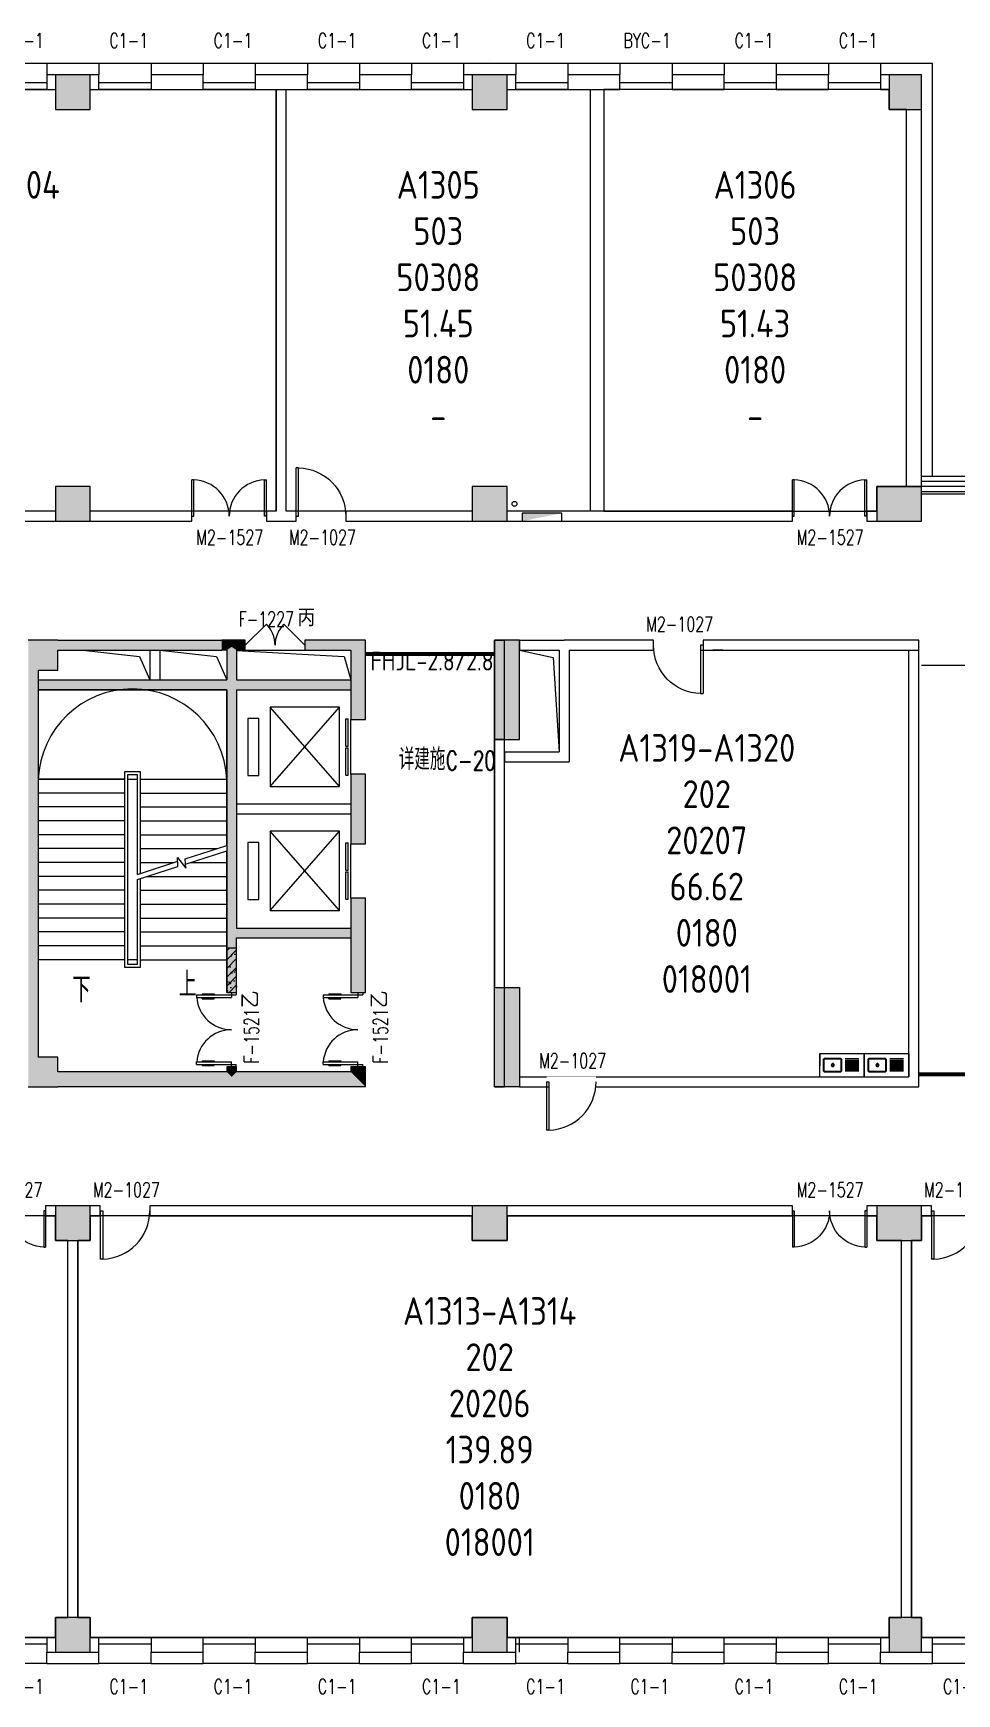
# Model space of a CAD drawing. Extents: x 1914783 to 1990581, y 313528 to 416301.
# Drawn here: x 1940345 to 1958957, y 382828 to 416301 of the extents above; entities that cross this region are included whole.
import ezdxf

# ---------------------------------------------------------------- set-up
doc = ezdxf.new("R2010")
doc.units = 0
doc.header["$LTSCALE"] = 1000
doc.header["$MEASUREMENT"] = 0
doc.linetypes.add('HIDDEN', pattern=[0.375, 0.25, -0.125])
for name, color, linetype in [('body', 30, 'Continuous'), ('RM$', 5, 'Continuous'), ('RM$TXT', 5, 'Continuous'), ('消防', 222, 'Continuous')]:
    doc.layers.add(name, color=color, linetype=linetype)
doc.styles.add('-宋体', font='GBENOR.shx', dxfattribs={"bigfont": 'GBCBIG.shx'})
doc.styles.add('_TCH_DIM', font='SIMPLEX', dxfattribs={"bigfont": 'GBCBIG'})
doc.styles.add('_TCH_WINDOW', font='txt.shx', dxfattribs={"height": 3.5, "bigfont": 'hztxt.shx'})
doc.styles.get("Standard").update_dxf_attribs({"font": 'gbenor.shx', "bigfont": 'gbcbig.shx'})

# ---------------------------------------------------------------- blocks, each defined once
blk = doc.blocks.new('cde')
at = {"layer": '消防'}
blk.add_hatch(color=256, dxfattribs=at).paths.add_polyline_path([(-873427, -271674), (-874227, -271674), (-873427, -271834)])
blk.add_lwpolyline([(-874227, -271674), (-873427, -271674), (-873427, -271834), (-874227, -271834)], close=True, dxfattribs=at)
blk = doc.blocks.new('$WINLIB2D$00000004')
for p, q in [((-0.5, 0.5), (0.5, 0.5)), ((-0.5, 0.241), (0.5, 0.241)), ((-0.5, -0.5), (0.5, -0.5))]:
    blk.add_line(p, q)
blk = doc.blocks.new('$DorLib2D$00000001')
for p, q in [((0.45, 0.975), (0.5, 0.975)), ((0.45, 0), (0.45, 0.975)), ((0.5, 0), (0.5, 0.975)), ((0.5, 0), (0.45, 0))]:
    blk.add_line(p, q)
at = {"lineweight": 13}
blk.add_arc((0.475, 0), 0.975, 91.4693, 180, dxfattribs=at)
blk = doc.blocks.new('$DorLib2D$00000002')
for p, q in [((-0.5, 0), (-0.5, 0.4875)), ((-0.475, 0.4875), (-0.5, 0.4875)), ((-0.475, 0), (-0.475, 0.4875)), ((0.475, 0), (0.475, 0.4875)), ((0.475, 0.4875), (0.5, 0.4875)), ((0.5, 0), (0.5, 0.4875)), ((-0.5, 0), (-0.475, 0)), ((0.5, 0), (0.475, 0))]:
    blk.add_line(p, q)
at = {"lineweight": 13}
for centre, start, end in [((-0.4875, 0), 0, 88.53072), ((0.4875, 0), 91.46928, 180)]:
    blk.add_arc(centre, 0.4875, start, end, dxfattribs=at)
blk = doc.blocks.new('$DorLib2D$00000116')
at = {"color": 0}
for p, q in [((-0.5, 0), (-0.146, 0.354)), ((0.5, 0), (0.146, 0.354))]:
    blk.add_line(p, q, dxfattribs=at)
for centre, start, end in [((-0.5, 0), 0, 45), ((0.5, 0), 135, 180)]:
    blk.add_arc(centre, 0.5, start, end, dxfattribs=at)
blk = doc.blocks.new('$TCHSYS$LDOR22D')
for p, q in [((-0.517, 0.833), (-0.017, 0.833)), ((-0.517, 0.833), (-0.517, 0.667)), ((-0.517, 0.667), (-0.017, 0.667)), ((-0.017, 0.833), (-0.017, 0.667)), ((0.017, 0.833), (0.017, 0.667)), ((0.017, 0.833), (0.517, 0.833)), ((0.017, 0.667), (0.517, 0.667)), ((0.517, 0.833), (0.517, 0.667)), ((-0.5, 0.5), (0.5, 0.5))]:
    blk.add_line(p, q)
blk = doc.blocks.new('$DorLib2D$00000011')
for p, q in [((-0.467, 0.471), (-0.467, -0.062)), ((-0.467, 0.471), (-0.433, 0.471)), ((-0.433, 0.471), (-0.433, 0.004)), ((0.433, 0.471), (0.433, 0.004)), ((0.467, 0.471), (0.433, 0.471)), ((0.467, 0.471), (0.467, -0.062)), ((-0.483, 0.396), (-0.467, 0.396)), ((-0.483, 0.235), (-0.467, 0.235)), ((-0.417, 0.396), (-0.433, 0.396)), ((-0.417, 0.235), (-0.433, 0.235)), ((0.417, 0.396), (0.433, 0.396)), ((0.417, 0.235), (0.433, 0.235)), ((0.483, 0.396), (0.467, 0.396)), ((0.483, 0.235), (0.467, 0.235)), ((-0.5, 0.004), (-0.433, 0.004)), ((-0.5, 0.004), (-0.5, -0.062)), ((0.5, 0.004), (0.433, 0.004)), ((0.5, 0.004), (0.5, -0.062)), ((-0.5, -0.062), (-0.467, -0.062)), ((0.5, -0.062), (0.467, -0.062))]:
    blk.add_line(p, q)
at = {"lineweight": 13}
for p, q in [((-0.483, 0.396), (-0.483, 0.235)), ((-0.417, 0.396), (-0.417, 0.235)), ((0.417, 0.396), (0.417, 0.235)), ((0.483, 0.396), (0.483, 0.235))]:
    blk.add_line(p, q, dxfattribs=at)
for centre, start, end in [((-0.467, 0.004), 0, 85.904), ((0.467, 0.004), 94.096, 180)]:
    blk.add_arc(centre, 0.467, start, end, dxfattribs=at)

msp = doc.modelspace()

# ---------------------------------------------------------------- hatches: boundary and pattern name
at = {"layer": 'body'}
for points in [[(1940794, 414765), (1941494, 414765), (1941494, 415465), (1940794, 415465)], [(1949194, 414765), (1949894, 414765), (1949894, 415465), (1949194, 415465)], [(1957594, 414765), (1958244, 414765), (1958244, 415465), (1957594, 415465)], [(1940794, 406464), (1941494, 406464), (1941494, 407164), (1940794, 407164)], [(1949194, 406464), (1949894, 406464), (1949894, 407164), (1949194, 407164)], [(1957344, 406464), (1958244, 406464), (1958244, 407164), (1957344, 407164)], [(1940244, 404064), (1940244, 403464), (1940844, 403464), (1940844, 404064)], [(1940844, 404064), (1940844, 403864), (1942794, 403864), (1942794, 404064)], [(1942794, 404064), (1942794, 403864), (1944144, 403864), (1944144, 404064)], [(1944344, 403931), (1944344, 404064), (1944144, 404064), (1944144, 403864), (1944244, 403864)], [(1944444, 403864), (1944619, 403864), (1944619, 404064), (1944344, 404064), (1944344, 403931)], [(1947044, 404064), (1945819, 404064), (1945819, 403864), (1946744, 403864)], [(1946744, 403864), (1946744, 402464), (1947044, 402464), (1947044, 404064)], [(1950144, 404064), (1949644, 404064), (1949644, 402064), (1950144, 402064)], [(1944344, 403931), (1944244, 403864), (1944244, 403264), (1944344, 403164), (1944444, 403264), (1944444, 403864)], [(1940444, 403464), (1940244, 403464), (1940244, 395664), (1940444, 395664)], [(1940444, 403064), (1942794, 403064), (1942794, 403264), (1940444, 403264)], [(1942794, 403264), (1942794, 403064), (1944244, 403064), (1944344, 403164), (1944244, 403264)], [(1944344, 403164), (1944244, 403064), (1944244, 400764), (1944444, 400764), (1944444, 403064)], [(1944344, 403164), (1944444, 403064), (1946744, 403064), (1946744, 403264), (1944444, 403264)], [(1947044, 399964), (1947044, 401364), (1946744, 401364), (1946744, 399964)], [(1944444, 400764), (1944244, 400764), (1944244, 398264), (1944378, 398198), (1944444, 398264)], [(1947044, 396964), (1947044, 398864), (1946744, 398864), (1946744, 396964)], [(1944244, 398264), (1944244, 396964), (1944444, 396964), (1944444, 398064), (1944378, 398198)], [(1944378, 398198), (1944444, 398064), (1946744, 398064), (1946744, 398264), (1944444, 398264)], [(1950144, 395064), (1949644, 395064), (1949644, 397064), (1950144, 397064)], [(1940244, 395664), (1940244, 395064), (1940844, 395064), (1940844, 395664)], [(1944344, 395264), (1944244, 395364), (1940844, 395364), (1940844, 395064), (1944344, 395064)], [(1944444, 395364), (1944444, 395464), (1944244, 395464), (1944244, 395364), (1944344, 395264)], [(1947044, 395064), (1946744, 395364), (1944444, 395364), (1944344, 395264), (1944344, 395064)], [(1947044, 395064), (1947044, 395464), (1946744, 395464), (1946744, 395364)], [(1940794, 391964), (1941494, 391964), (1941494, 392664), (1940794, 392664)], [(1949194, 391964), (1949894, 391964), (1949894, 392664), (1949194, 392664)], [(1957344, 391964), (1958244, 391964), (1958244, 392664), (1957344, 392664)], [(1940794, 383665), (1941494, 383665), (1941494, 384364), (1940794, 384364)], [(1949194, 383665), (1949894, 383665), (1949894, 384364), (1949194, 384364)], [(1957594, 383665), (1958244, 383665), (1958244, 384364), (1957594, 384364)]]:
    msp.add_hatch(color=256, dxfattribs=at).paths.add_polyline_path(points)
h = msp.add_hatch(dxfattribs=at)
h.set_pattern_fill('钢筋混凝土', color=256, scale=50, style=0)
h.set_pattern_definition([(45, (0, 0), (-88.388348, 88.388348), []), (50, (0, 0), (358.63009, -31.376067), [37.5, -412.5]), (355, (0, 0), (-69.37567, 376.09607), [30, -330]), (100.4514, (29.9, -2.6), (289.25469, 344.71977), [31.870095, -350.571056]), (46.1842, (0, 100), (533.62052, -82.75951), [56.25, -618.75]), (96.6356, (44.47, 93.1), (467.33135, 487.05894), [47.80514, -525.8565]), (351.1842, (0, 100), (467.33097, 487.0593), [45, -495]), (21, (50, 75), (298.453526, -201.309445), [37.5, -412.5]), (326, (50, 75), (121.657666, 362.57502), [30, -330]), (71.4514, (74.87, 58.22), (420.111314, 161.26525), [31.870095, -350.571056]), (37.5, (0, 0), (6.079928, 166.446927), [0, -326, 0, -335, 0, -331.25]), (7.5, (0, 0), (131.534769, 197.205856), [0, -191, 0, -318.5, 0, -126.25]), (327.5, (-111.5, 0), (266.911218, -11.277436), [0, -125, 0, -390, 0, -517.5]), (317.5, (-161.5, 0), (291.593085, 50.05249), [0, -162.5, 0, -259, 0, -367.5])])
h.paths.add_polyline_path([(1944444, 396964), (1944444, 397864), (1944244, 397864), (1944244, 396964)])

# ---------------------------------------------------------------- linework, layer by layer
for p, q in [((1949544, 415765), (1949544, 415765)), ((1941144, 415690), (1940619, 415690)), ((1940619, 415690), (1940619, 415465)), ((1940794, 415465), (1940619, 415465)), ((1940619, 415465), (1940619, 415165)), ((1941494, 415465), (1940794, 415465)), ((1940794, 415465), (1940794, 414765)), ((1941669, 415690), (1941144, 415690)), ((1941669, 415465), (1941494, 415465)), ((1941494, 414765), (1941494, 415465)), ((1941669, 415690), (1941669, 415465)), ((1941669, 415165), (1941669, 415465)), ((1943769, 415690), (1942719, 415690)), ((1942719, 415690), (1942719, 415465)), ((1943769, 415465), (1942719, 415465)), ((1942719, 415465), (1942719, 415165)), ((1943769, 415690), (1943769, 415465)), ((1943769, 415165), (1943769, 415465)), ((1945869, 415690), (1944819, 415690)), ((1944819, 415690), (1944819, 415465)), ((1945869, 415465), (1944819, 415465)), ((1944819, 415465), (1944819, 415165)), ((1945869, 415690), (1945869, 415465)), ((1945869, 415165), (1945869, 415465)), ((1947969, 415690), (1946919, 415690)), ((1946919, 415690), (1946919, 415465)), ((1947969, 415465), (1946919, 415465)), ((1946919, 415465), (1946919, 415165)), ((1947969, 415690), (1947969, 415465)), ((1947969, 415165), (1947969, 415465)), ((1949544, 415690), (1949019, 415690)), ((1949019, 415690), (1949019, 415465)), ((1949194, 415465), (1949019, 415465)), ((1949019, 415465), (1949019, 415165)), ((1949894, 415465), (1949194, 415465)), ((1949194, 415465), (1949194, 414765)), ((1950069, 415690), (1949544, 415690)), ((1950069, 415465), (1949894, 415465)), ((1949894, 414765), (1949894, 415465)), ((1950069, 415690), (1950069, 415465)), ((1950069, 415165), (1950069, 415465)), ((1952169, 415690), (1951119, 415690)), ((1951119, 415690), (1951119, 415465)), ((1952169, 415465), (1951119, 415465)), ((1951119, 415465), (1951119, 415165)), ((1952169, 415690), (1952169, 415465)), ((1952169, 415165), (1952169, 415465)), ((1954269, 415690), (1953219, 415690)), ((1953219, 415690), (1953219, 415465)), ((1954269, 415465), (1953219, 415465)), ((1953219, 415465), (1953219, 415165)), ((1954269, 415690), (1954269, 415465)), ((1954269, 415165), (1954269, 415465)), ((1956369, 415690), (1955319, 415690)), ((1955319, 415690), (1955319, 415465)), ((1956369, 415465), (1955319, 415465)), ((1955319, 415465), (1955319, 415165)), ((1956369, 415690), (1956369, 415465)), ((1956369, 415165), (1956369, 415465)), ((1958469, 415690), (1957419, 415690)), ((1957419, 415690), (1957419, 415465)), ((1957594, 415465), (1957419, 415465)), ((1957419, 415465), (1957419, 415165)), ((1958244, 415465), (1957594, 415465)), ((1957594, 415465), (1957594, 414765)), ((1958244, 414765), (1958244, 415465)), ((1958469, 407365), (1958469, 415690)), ((1940619, 415165), (1940794, 415165)), ((1941494, 415165), (1941669, 415165)), ((1942719, 415165), (1943769, 415165)), ((1944819, 415165), (1945869, 415165)), ((1945244, 406665), (1945244, 415165)), ((1945244, 415165), (1945444, 415165)), ((1945444, 406665), (1945444, 415165)), ((1946919, 415165), (1947969, 415165)), ((1949019, 415165), (1949194, 415165)), ((1949894, 415165), (1950069, 415165)), ((1951119, 415165), (1952169, 415165)), ((1953219, 415165), (1954269, 415165)), ((1955319, 415165), (1956369, 415165)), ((1957419, 415165), (1957594, 415165)), ((1940794, 414765), (1941494, 414765)), ((1949194, 414765), (1949894, 414765)), ((1957594, 414765), (1958244, 414765)), ((1957944, 407164), (1957944, 414765)), ((1958244, 407164), (1958244, 414765)), ((1972344, 407365), (1958244, 407365)), ((1941494, 407164), (1940794, 407164)), ((1940794, 407164), (1940794, 406464)), ((1941494, 406464), (1941494, 407164)), ((1949894, 407164), (1949194, 407164)), ((1949194, 407164), (1949194, 406464)), ((1949894, 406464), (1949894, 407164)), ((1958244, 407164), (1957344, 407164)), ((1957344, 407164), (1957344, 406464)), ((1957944, 407164), (1958244, 407164)), ((1972344, 407265), (1958244, 407265)), ((1972344, 407164), (1958244, 407164)), ((1958244, 406464), (1958244, 407164)), ((1958244, 407065), (1972344, 407065)), ((1958244, 407015), (1972344, 407015)), ((1940794, 406665), (1934294, 406665)), ((1934294, 406464), (1940794, 406464)), ((1940794, 406464), (1941494, 406464)), ((1943544, 406665), (1941494, 406665)), ((1941494, 406464), (1943544, 406464)), ((1943544, 406464), (1943544, 406665)), ((1945244, 406665), (1945044, 406665)), ((1945044, 406665), (1945044, 406464)), ((1945044, 406464), (1945244, 406464)), ((1945244, 406464), (1945644, 406464)), ((1945644, 406665), (1945444, 406665)), ((1945644, 406464), (1945644, 406665)), ((1949194, 406665), (1946644, 406665)), ((1946644, 406665), (1946644, 406464)), ((1946644, 406464), (1949194, 406464)), ((1949194, 406464), (1949894, 406464)), ((1955644, 406665), (1949894, 406665)), ((1949894, 406464), (1955644, 406464)), ((1955644, 406464), (1955644, 406665)), ((1957344, 406665), (1957144, 406665)), ((1957144, 406665), (1957144, 406464)), ((1957144, 406464), (1957344, 406464)), ((1957344, 406464), (1958244, 406464)), ((1940844, 404064), (1940244, 404064)), ((1940844, 404064), (1942794, 404064)), ((1942794, 404064), (1944144, 404064)), ((1944344, 404064), (1944144, 404064)), ((1944619, 404064), (1944344, 404064)), ((1944619, 403864), (1944619, 404064)), ((1947044, 404064), (1945819, 404064)), ((1945819, 404064), (1945819, 403864)), ((1947044, 402464), (1947044, 404064)), ((1949644, 395064), (1949644, 404064)), ((1949644, 404064), (1949844, 404064)), ((1949844, 395064), (1949844, 404064)), ((1950144, 404064), (1951044, 404064)), ((1950144, 404064), (1950144, 403864)), ((1952844, 404064), (1951046, 404064)), ((1952844, 403864), (1952844, 404064)), ((1957794, 404064), (1953844, 404064)), ((1953844, 404064), (1953844, 403864)), ((1958194, 404064), (1957794, 404064)), ((1958194, 395064), (1958194, 404064)), ((1940844, 403864), (1942794, 403864)), ((1940844, 403464), (1940844, 403864)), ((1941344, 403864), (1942485, 403740)), ((1942485, 403740), (1942694, 403264)), ((1942694, 403864), (1942694, 403264)), ((1942794, 403864), (1944144, 403864)), ((1942894, 403864), (1944035, 403740)), ((1942894, 403864), (1942894, 403264)), ((1944035, 403740), (1944244, 403264)), ((1944244, 403864), (1944144, 403864)), ((1944244, 403864), (1944244, 403264)), ((1944444, 403864), (1944619, 403864)), ((1944444, 403864), (1944444, 403264)), ((1944444, 403860), (1946611, 403735)), ((1944586, 403864), (1945819, 403864)), ((1945819, 403864), (1946744, 403864)), ((1946611, 403735), (1946744, 403264)), ((1946744, 403864), (1946744, 402464)), ((1950144, 403864), (1950824, 403716)), ((1950144, 403864), (1950944, 403864)), ((1950824, 403716), (1950944, 401815)), ((1950944, 403864), (1950944, 401815)), ((1951144, 403864), (1951144, 401615)), ((1951144, 403864), (1952850, 403864)), ((1953794, 403864), (1953844, 403864)), ((1953844, 403864), (1957794, 403864)), ((1954244, 403864), (1954044, 403864)), ((1957794, 403864), (1957994, 403864)), ((1957994, 403864), (1958194, 403864)), ((1957994, 395264), (1957994, 403864)), ((1940444, 403464), (1940444, 395664)), ((1940444, 403464), (1940844, 403464)), ((1940444, 403264), (1942794, 403264)), ((1940444, 403264), (1940444, 403064)), ((1940444, 403064), (1942794, 403064)), ((1944244, 403064), (1940444, 403064)), ((1940444, 403064), (1940444, 401264)), ((1942794, 403264), (1944244, 403264)), ((1942794, 403064), (1944244, 403064)), ((1944244, 403064), (1944244, 400764)), ((1944244, 401264), (1944244, 403064)), ((1944444, 403264), (1946744, 403264)), ((1944444, 403064), (1946744, 403064)), ((1944444, 403064), (1944444, 400764)), ((1946744, 403264), (1946744, 403064)), ((1946519, 402714), (1945119, 402714)), ((1945119, 402714), (1945119, 401114)), ((1945119, 401114), (1946519, 402714)), ((1946519, 401114), (1945119, 402714)), ((1946519, 401114), (1946519, 402714)), ((1944894, 402489), (1944669, 402489)), ((1944669, 402489), (1944669, 401339)), ((1944894, 401339), (1944894, 402489)), ((1946744, 402464), (1947044, 402464)), ((1949844, 401815), (1950944, 401815)), ((1949844, 401815), (1949844, 401615)), ((1942504, 401414), (1942184, 401414)), ((1942184, 401414), (1942184, 397474)), ((1942444, 401354), (1942244, 401354)), ((1942244, 401354), (1942244, 397534)), ((1942444, 399346), (1942444, 401354)), ((1942504, 399365), (1942504, 401414)), ((1944669, 401339), (1944894, 401339)), ((1947044, 401364), (1946744, 401364)), ((1946744, 401364), (1946744, 399964)), ((1947044, 399964), (1947044, 401364)), ((1949844, 401615), (1951144, 401615)), ((1940444, 401264), (1940444, 397624)), ((1942184, 401264), (1940444, 401264)), ((1940444, 401264), (1942184, 401264)), ((1942244, 401264), (1942244, 397624)), ((1942244, 401264), (1942444, 401264)), ((1942444, 399346), (1942444, 401264)), ((1942504, 401264), (1944244, 401264)), ((1942504, 401264), (1944244, 401264)), ((1944244, 399928), (1944244, 401264)), ((1945119, 401114), (1946519, 401114)), ((1942184, 400984), (1940444, 400984)), ((1942184, 400704), (1940444, 400704)), ((1942504, 400984), (1944244, 400984)), ((1942504, 400704), (1944244, 400704)), ((1944244, 400764), (1944244, 398264)), ((1944444, 400764), (1946744, 400764)), ((1944444, 400764), (1944444, 398264)), ((1946744, 400764), (1946744, 400564)), ((1942184, 400424), (1940444, 400424)), ((1942504, 400424), (1944244, 400424)), ((1944444, 400564), (1946744, 400564)), ((1942184, 400144), (1940444, 400144)), ((1942504, 400144), (1944244, 400144)), ((1946519, 400214), (1945119, 400214)), ((1945119, 400214), (1945119, 398614)), ((1945119, 398614), (1946519, 400214)), ((1946519, 398614), (1945119, 400214)), ((1946519, 398614), (1946519, 400214)), ((1942184, 399864), (1940444, 399864)), ((1942504, 399864), (1944047, 399864)), ((1943262, 399505), (1943252, 399683)), ((1943252, 399683), (1943418, 399471)), ((1943408, 399658), (1944244, 399928)), ((1943414, 399554), (1944244, 399823)), ((1944244, 397624), (1944244, 399823)), ((1944894, 399989), (1944669, 399989)), ((1944669, 399989), (1944669, 398839)), ((1944894, 398839), (1944894, 399989)), ((1946744, 399964), (1947044, 399964)), ((1942184, 399584), (1940444, 399584)), ((1942444, 399346), (1943256, 399609)), ((1942444, 399241), (1943262, 399505)), ((1942504, 399584), (1943182, 399584)), ((1943418, 399471), (1943408, 399658)), ((1943507, 399584), (1944244, 399584)), ((1942184, 399304), (1940444, 399304)), ((1942184, 399024), (1940444, 399024)), ((1942444, 397624), (1942444, 399241)), ((1942444, 397534), (1942444, 399241)), ((1942504, 397474), (1942504, 399260)), ((1942504, 399024), (1944244, 399024)), ((1942642, 399304), (1944244, 399304)), ((1942184, 398744), (1940444, 398744)), ((1942504, 398744), (1944244, 398744)), ((1944669, 398839), (1944894, 398839)), ((1947044, 398864), (1946744, 398864)), ((1946744, 398864), (1946744, 396964)), ((1947044, 396964), (1947044, 398864)), ((1942184, 398464), (1940444, 398464)), ((1942504, 398464), (1944244, 398464)), ((1945119, 398614), (1946519, 398614)), ((1942184, 398184), (1940444, 398184)), ((1942504, 398184), (1944244, 398184)), ((1944244, 398264), (1944244, 396964)), ((1944444, 398264), (1946744, 398264)), ((1944444, 398064), (1946744, 398064)), ((1944444, 396964), (1944444, 398064)), ((1946744, 398264), (1946744, 398064)), ((1942184, 397904), (1940444, 397904)), ((1942504, 397904), (1944244, 397904)), ((1944244, 396964), (1944244, 397864)), ((1944244, 397864), (1944444, 397864)), ((1944444, 396964), (1944444, 397864)), ((1942184, 397624), (1940444, 397624)), ((1942184, 397474), (1942504, 397474)), ((1942444, 397624), (1942244, 397624)), ((1942244, 397534), (1942444, 397534)), ((1942504, 397624), (1944244, 397624)), ((1944244, 396964), (1944444, 396964)), ((1944244, 396964), (1944444, 396964)), ((1946744, 396964), (1947044, 396964)), ((1940844, 395664), (1940444, 395664)), ((1940844, 395364), (1940844, 395664)), ((1944244, 395364), (1940844, 395364)), ((1944444, 395464), (1944244, 395464)), ((1944244, 395464), (1944244, 395364)), ((1944444, 395364), (1944444, 395464)), ((1946744, 395364), (1944444, 395364)), ((1947044, 395464), (1946744, 395464)), ((1946744, 395464), (1946744, 395364)), ((1947044, 395064), (1947044, 395464)), ((1940244, 395064), (1940844, 395064)), ((1944344, 395064), (1940844, 395064)), ((1947044, 395064), (1944344, 395064)), ((1949644, 395064), (1949844, 395064)), ((1950144, 395264), (1950688, 395264)), ((1950144, 395264), (1950144, 395064)), ((1950144, 395064), (1950738, 395064)), ((1951682, 395064), (1958194, 395064)), ((1951688, 395264), (1957994, 395264)), ((1954044, 395264), (1954244, 395264)), ((1940794, 392664), (1940594, 392664)), ((1940594, 392664), (1940594, 392465)), ((1941494, 392664), (1940794, 392664)), ((1940794, 392664), (1940794, 391964)), ((1941695, 392664), (1941494, 392664)), ((1941494, 391964), (1941494, 392664)), ((1941695, 392465), (1941695, 392664)), ((1949194, 392664), (1942695, 392664)), ((1942695, 392664), (1942695, 392465)), ((1949894, 392664), (1949194, 392664)), ((1949194, 392664), (1949194, 391964)), ((1955644, 392664), (1949894, 392664)), ((1949894, 391964), (1949894, 392664)), ((1955644, 392465), (1955644, 392664)), ((1957344, 392664), (1957144, 392664)), ((1957144, 392664), (1957144, 392465)), ((1958244, 392664), (1957344, 392664)), ((1957344, 392664), (1957344, 391964)), ((1958445, 392664), (1958244, 392664)), ((1958244, 391964), (1958244, 392664)), ((1958445, 392465), (1958445, 392664)), ((1940594, 392465), (1940794, 392465)), ((1941494, 392465), (1941695, 392465)), ((1942695, 392465), (1949194, 392465)), ((1949894, 392465), (1955644, 392465)), ((1957144, 392465), (1957344, 392465)), ((1958244, 392465), (1958445, 392465)), ((1940794, 391964), (1941494, 391964)), ((1941044, 384364), (1941044, 391964)), ((1941244, 384364), (1941244, 391964)), ((1949194, 391964), (1949894, 391964)), ((1957344, 391964), (1958244, 391964)), ((1957844, 384364), (1957844, 391964)), ((1958044, 384364), (1958044, 391964)), ((1941494, 384364), (1940794, 384364)), ((1940794, 384364), (1940794, 383665)), ((1941494, 383665), (1941494, 384364)), ((1949894, 384364), (1949194, 384364)), ((1949194, 384364), (1949194, 383665)), ((1949894, 383665), (1949894, 384364)), ((1958244, 384364), (1957594, 384364)), ((1957594, 384364), (1957594, 383665)), ((1958244, 383665), (1958244, 384364)), ((1940794, 383965), (1940619, 383965)), ((1940619, 383965), (1940619, 383665)), ((1941669, 383965), (1941494, 383965)), ((1941669, 383665), (1941669, 383965)), ((1943769, 383965), (1942719, 383965)), ((1942719, 383965), (1942719, 383665)), ((1943769, 383665), (1943769, 383965)), ((1945869, 383965), (1944819, 383965)), ((1944819, 383965), (1944819, 383665)), ((1945869, 383665), (1945869, 383965)), ((1947969, 383965), (1946919, 383965)), ((1946919, 383965), (1946919, 383665)), ((1947969, 383665), (1947969, 383965)), ((1949194, 383965), (1949019, 383965)), ((1949019, 383965), (1949019, 383665)), ((1950069, 383965), (1949894, 383965)), ((1950069, 383665), (1950069, 383965)), ((1950144, 383965), (1950144, 383965)), ((1950144, 383665), (1950144, 383965)), ((1952169, 383965), (1951119, 383965)), ((1951119, 383965), (1951119, 383665)), ((1952169, 383665), (1952169, 383965)), ((1954269, 383965), (1953219, 383965)), ((1953219, 383965), (1953219, 383665)), ((1954269, 383665), (1954269, 383965)), ((1956369, 383965), (1955319, 383965)), ((1955319, 383965), (1955319, 383665)), ((1956369, 383665), (1956369, 383965)), ((1957594, 383965), (1957419, 383965)), ((1957419, 383965), (1957419, 383665)), ((1958469, 383965), (1958244, 383965)), ((1958469, 383665), (1958469, 383965)), ((1940619, 383665), (1940794, 383665)), ((1940619, 383440), (1940619, 383665)), ((1940794, 383665), (1941494, 383665)), ((1941494, 383665), (1941669, 383665)), ((1941669, 383440), (1941669, 383665)), ((1942719, 383665), (1943769, 383665)), ((1942719, 383440), (1942719, 383665)), ((1943769, 383440), (1943769, 383665)), ((1944819, 383665), (1945869, 383665)), ((1944819, 383440), (1944819, 383665)), ((1945869, 383440), (1945869, 383665)), ((1946919, 383665), (1947969, 383665)), ((1946919, 383440), (1946919, 383665)), ((1947969, 383440), (1947969, 383665)), ((1949019, 383665), (1949194, 383665)), ((1949019, 383440), (1949019, 383665)), ((1949194, 383665), (1949894, 383665)), ((1949894, 383665), (1950069, 383665)), ((1950069, 383440), (1950069, 383665)), ((1950144, 383665), (1950144, 383665)), ((1951119, 383665), (1952169, 383665)), ((1951119, 383440), (1951119, 383665)), ((1952169, 383440), (1952169, 383665)), ((1953219, 383665), (1954269, 383665)), ((1953219, 383440), (1953219, 383665)), ((1954269, 383440), (1954269, 383665)), ((1955319, 383665), (1956369, 383665)), ((1955319, 383440), (1955319, 383665)), ((1956369, 383440), (1956369, 383665)), ((1957419, 383665), (1957594, 383665)), ((1957419, 383440), (1957419, 383665)), ((1957594, 383665), (1958244, 383665)), ((1958244, 383665), (1958469, 383665)), ((1958469, 383440), (1958469, 383665)), ((1940619, 383440), (1941144, 383440)), ((1941144, 383440), (1941669, 383440)), ((1942719, 383440), (1943769, 383440)), ((1944819, 383440), (1945869, 383440)), ((1946919, 383440), (1947969, 383440)), ((1949019, 383440), (1949544, 383440)), ((1949544, 383440), (1950069, 383440)), ((1951119, 383440), (1952169, 383440)), ((1953219, 383440), (1954269, 383440)), ((1955319, 383440), (1956369, 383440)), ((1957419, 383440), (1957944, 383440)), ((1957644, 383440), (1958469, 383440))]:
    msp.add_line(p, q, dxfattribs=at)
at = {"layer": 'body', "linetype": 'Continuous'}
for p, q in [((1956194, 395735), (1957094, 395735)), ((1956194, 395264), (1956194, 395735)), ((1957094, 395735), (1957094, 395264)), ((1957094, 395735), (1957994, 395735)), ((1957094, 395264), (1957094, 395735)), ((1957994, 395735), (1957994, 395264)), ((1956194, 395264), (1957094, 395264)), ((1957094, 395264), (1957994, 395264))]:
    msp.add_line(p, q, dxfattribs=at)
at = {"layer": 'body', "linetype": 'HIDDEN'}
for p, q in [((1956194, 395735), (1956194, 395435)), ((1957094, 395735), (1957094, 395435))]:
    msp.add_line(p, q, dxfattribs=at)
at = {"layer": 'body', "lineweight": 13}
for p, q in [((1956286, 395385), (1956286, 395616)), ((1956298, 395628), (1956610, 395628)), ((1956610, 395372), (1956298, 395372)), ((1956622, 395616), (1956622, 395385)), ((1956708, 395632), (1956980, 395632)), ((1956708, 395603), (1956980, 395603)), ((1956708, 395582), (1956980, 395582)), ((1956708, 395553), (1956980, 395553)), ((1956708, 395532), (1956980, 395532)), ((1956708, 395503), (1956980, 395503)), ((1956708, 395482), (1956980, 395482)), ((1956708, 395453), (1956980, 395453)), ((1956708, 395432), (1956980, 395432)), ((1956708, 395403), (1956980, 395403)), ((1956708, 395382), (1956980, 395382)), ((1957186, 395385), (1957186, 395616)), ((1957198, 395628), (1957510, 395628)), ((1957510, 395372), (1957198, 395372)), ((1957522, 395616), (1957522, 395385)), ((1957608, 395632), (1957880, 395632)), ((1957608, 395603), (1957880, 395603)), ((1957608, 395582), (1957880, 395582)), ((1957608, 395553), (1957880, 395553)), ((1957608, 395532), (1957880, 395532)), ((1957608, 395503), (1957880, 395503)), ((1957608, 395482), (1957880, 395482)), ((1957608, 395453), (1957880, 395453)), ((1957608, 395432), (1957880, 395432)), ((1957608, 395403), (1957880, 395403)), ((1957608, 395382), (1957880, 395382))]:
    msp.add_line(p, q, dxfattribs=at)
at = {"layer": 'body'}
for points in [[(1950144, 404064), (1949644, 404064), (1949644, 402064), (1950144, 402064)], [(1949844, 402064), (1949644, 402064), (1949644, 397064), (1949844, 397064)], [(1950144, 395064), (1949644, 395064), (1949644, 397064), (1950144, 397064)]]:
    msp.add_lwpolyline(points, close=True, dxfattribs=at)
for points in [[(1956292, 395640), (1956274, 395622)], [(1956274, 395378), (1956274, 395622)], [(1956274, 395378), (1956292, 395360)], [(1956292, 395640), (1956616, 395640)], [(1956616, 395360), (1956292, 395360)], [(1956634, 395622), (1956616, 395640)], [(1956616, 395360), (1956634, 395378)], [(1956634, 395622), (1956634, 395378)], [(1957192, 395640), (1957174, 395622)], [(1957174, 395378), (1957174, 395622)], [(1957174, 395378), (1957192, 395360)], [(1957192, 395640), (1957516, 395640)], [(1957516, 395360), (1957192, 395360)], [(1957534, 395622), (1957516, 395640)], [(1957516, 395360), (1957534, 395378)], [(1957534, 395622), (1957534, 395378)]]:
    msp.add_lwpolyline(points, dxfattribs=at)
at = {"layer": 'body', "lineweight": 13}
for points in [[(1956298, 395628), (1956294, 395627), (1956290, 395625), (1956287, 395622), (1956286, 395618), (1956286, 395616)], [(1956286, 395385), (1956286, 395380), (1956288, 395377), (1956292, 395374), (1956295, 395373), (1956298, 395372)], [(1956428, 395500), (1956430, 395490), (1956435, 395481), (1956443, 395474), (1956452, 395470), (1956463, 395470), (1956472, 395474), (1956480, 395481), (1956485, 395490), (1956487, 395500), (1956485, 395511), (1956480, 395520), (1956472, 395527), (1956463, 395530), (1956452, 395530), (1956443, 395527), (1956435, 395520), (1956430, 395511), (1956428, 395500)], [(1956438, 395500), (1956440, 395493), (1956443, 395487), (1956448, 395483), (1956454, 395481), (1956461, 395481), (1956467, 395483), (1956472, 395487), (1956476, 395493), (1956477, 395500), (1956476, 395507), (1956472, 395513), (1956467, 395517), (1956461, 395520), (1956454, 395520), (1956448, 395517), (1956443, 395513), (1956440, 395507), (1956438, 395500)], [(1956622, 395616), (1956621, 395620), (1956619, 395624), (1956616, 395626), (1956612, 395628), (1956610, 395628)], [(1956610, 395372), (1956614, 395373), (1956618, 395375), (1956621, 395378), (1956622, 395382), (1956622, 395385)], [(1957198, 395628), (1957194, 395627), (1957190, 395625), (1957187, 395622), (1957186, 395618), (1957186, 395616)], [(1957186, 395385), (1957186, 395380), (1957188, 395377), (1957192, 395374), (1957195, 395373), (1957198, 395372)], [(1957328, 395500), (1957330, 395490), (1957335, 395481), (1957343, 395474), (1957352, 395470), (1957363, 395470), (1957372, 395474), (1957380, 395481), (1957385, 395490), (1957387, 395500), (1957385, 395511), (1957380, 395520), (1957372, 395527), (1957363, 395530), (1957352, 395530), (1957343, 395527), (1957335, 395520), (1957330, 395511), (1957328, 395500)], [(1957338, 395500), (1957340, 395493), (1957343, 395487), (1957348, 395483), (1957354, 395481), (1957361, 395481), (1957367, 395483), (1957372, 395487), (1957376, 395493), (1957377, 395500), (1957376, 395507), (1957372, 395513), (1957367, 395517), (1957361, 395520), (1957354, 395520), (1957348, 395517), (1957343, 395513), (1957340, 395507), (1957338, 395500)], [(1957522, 395616), (1957521, 395620), (1957519, 395624), (1957516, 395626), (1957512, 395628), (1957510, 395628)], [(1957510, 395372), (1957514, 395373), (1957518, 395375), (1957521, 395378), (1957522, 395382), (1957522, 395385)]]:
    msp.add_lwpolyline(points, dxfattribs=at)
at = {"layer": 'body'}
msp.add_arc((1942344, 401180), 1902, 2.5329, 177.4671, dxfattribs=at)
at = {"layer": 'RM$'}
for points in [[(1932844, 414765), (1933094, 414765), (1933094, 415165), (1940794, 415165), (1940794, 414765), (1941494, 414765), (1941494, 415165), (1945244, 415165), (1945244, 406665), (1941494, 406665), (1941494, 407164), (1940794, 407164), (1940794, 406665), (1933094, 406665), (1933094, 407164), (1932844, 407164)], [(1951571, 415165), (1951571, 406665), (1949894, 406665), (1949894, 407164), (1949194, 407164), (1949194, 406665), (1945444, 406665), (1945444, 415165), (1949194, 415165), (1949194, 414765), (1949894, 414765), (1949894, 415165)], [(1951842, 415165), (1951842, 406665), (1957344, 406665), (1957344, 407164), (1957944, 407164), (1957944, 414765), (1957594, 414765), (1957594, 415165)], [(1924444, 384364), (1924694, 384364), (1924694, 383965), (1932394, 383965), (1932394, 384364), (1933094, 384364), (1933094, 383965), (1940794, 383965), (1940794, 384364), (1941044, 384364), (1941044, 391964), (1940794, 391964), (1940794, 392465), (1933094, 392465), (1933094, 391964), (1932394, 391964), (1932394, 392465), (1924694, 392465), (1924694, 391964), (1924444, 391964)], [(1957844, 391964), (1957344, 391964), (1957344, 392465), (1949894, 392465), (1949894, 391964), (1949194, 391964), (1949194, 392465), (1941494, 392465), (1941494, 391964), (1941244, 391964), (1941244, 384364), (1941494, 384364), (1941494, 383965), (1949194, 383965), (1949194, 384364), (1949894, 384364), (1949894, 383965), (1957594, 383965), (1957594, 384364), (1957844, 384364)], [(1958244, 391964), (1958044, 391964), (1958044, 384364), (1958244, 384364), (1958244, 383965), (1963844, 383965), (1963844, 384364), (1964544, 384364), (1964544, 383965), (1972344, 383965), (1972344, 392465), (1964544, 392465), (1964544, 391964), (1963844, 391964), (1963844, 392465), (1958244, 392465)]]:
    msp.add_lwpolyline(points, close=True, dxfattribs=at)
at = {"layer": 'RM$', "const_width": 1}
msp.add_lwpolyline([(1951144, 403864), (1951144, 401615), (1949844, 401615), (1949844, 397064), (1950144, 397064), (1950144, 395264), (1957994, 395264), (1957994, 403864)], close=True, dxfattribs=at)
at = {"layer": '消防'}
msp.add_line((1958244, 403565), (1972344, 403565), dxfattribs=at)
at = {"layer": '消防', "const_width": 80}
for points in [[(1947043, 403788), (1949643, 403788)], [(1958194, 395314), (1972344, 395314)]]:
    msp.add_lwpolyline(points, dxfattribs=at)
at = {"layer": '消防', "linetype": 'Continuous'}
msp.add_circle((1950044, 406814), 50, dxfattribs=at)

# ---------------------------------------------------------------- block references
at = {"layer": 'body'}
ref = msp.add_blockref('$WINLIB2D$00000004', (1940094, 415427), dxfattribs=dict(at, xscale=1050, yscale=525, zscale=1050, rotation=180))
ref.add_attrib('A', 'C1-1', (1939779, 416003), dxfattribs={"height": 297.5, "style": '_TCH_WINDOW', "width": 0.705882})
ref = msp.add_blockref('$WINLIB2D$00000004', (1942194, 415427), dxfattribs=dict(at, xscale=1050, yscale=525, zscale=1050, rotation=180))
ref.add_attrib('A', 'C1-1', (1941879, 416003), dxfattribs={"height": 297.5, "style": '_TCH_WINDOW', "width": 0.705882})
ref = msp.add_blockref('$WINLIB2D$00000004', (1944294, 415427), dxfattribs=dict(at, xscale=1050, yscale=525, zscale=1050, rotation=180))
ref.add_attrib('A', 'C1-1', (1943979, 416003), dxfattribs={"height": 297.5, "style": '_TCH_WINDOW', "width": 0.705882})
ref = msp.add_blockref('$WINLIB2D$00000004', (1946394, 415427), dxfattribs=dict(at, xscale=1050, yscale=525, zscale=1050, rotation=180))
ref.add_attrib('A', 'C1-1', (1946079, 416003), dxfattribs={"height": 297.5, "style": '_TCH_WINDOW', "width": 0.705882})
ref = msp.add_blockref('$WINLIB2D$00000004', (1948494, 415427), dxfattribs=dict(at, xscale=1050, yscale=525, zscale=1050, rotation=180))
ref.add_attrib('A', 'C1-1', (1948179, 416003), dxfattribs={"height": 297.5, "style": '_TCH_WINDOW', "width": 0.705882})
ref = msp.add_blockref('$WINLIB2D$00000004', (1950594, 415427), dxfattribs=dict(at, xscale=1050, yscale=525, zscale=1050, rotation=180))
ref.add_attrib('A', 'C1-1', (1950279, 416003), dxfattribs={"height": 297.5, "style": '_TCH_WINDOW', "width": 0.705882})
ref = msp.add_blockref('$WINLIB2D$00000004', (1952694, 415427), dxfattribs=dict(at, xscale=1050, yscale=525, zscale=1050, rotation=180))
ref.add_attrib('A', 'BYC-1', (1952239, 416003), dxfattribs={"height": 297.5, "style": '_TCH_WINDOW', "width": 0.705882})
ref = msp.add_blockref('$WINLIB2D$00000004', (1954794, 415427), dxfattribs=dict(at, xscale=1050, yscale=525, zscale=1050, rotation=180))
ref.add_attrib('A', 'C1-1', (1954479, 416003), dxfattribs={"height": 297.5, "style": '_TCH_WINDOW', "width": 0.705882})
ref = msp.add_blockref('$WINLIB2D$00000004', (1956894, 415427), dxfattribs=dict(at, xscale=1050, yscale=525, zscale=1050, rotation=180))
ref.add_attrib('A', 'C1-1', (1956579, 416003), dxfattribs={"height": 297.5, "style": '_TCH_WINDOW', "width": 0.705882})
ref = msp.add_blockref('$DorLib2D$00000001', (1946144, 406565), dxfattribs=dict(at, xscale=-1000, yscale=1000, zscale=-1000, rotation=2.382180932621635e-11))
ref.add_attrib('A', 'M2-1027', (1945497, 405991), dxfattribs={"height": 297.5, "style": '_TCH_WINDOW', "width": 0.705882})
ref = msp.add_blockref('$DorLib2D$00000002', (1944294, 406565), dxfattribs=dict(at, xscale=1500, yscale=1500, zscale=1500, rotation=2.277597379468697e-11))
ref.add_attrib('A', 'M2-1527', (1943629, 405991), dxfattribs={"height": 297.5, "style": '_TCH_WINDOW', "width": 0.705882})
ref = msp.add_blockref('$DorLib2D$00000002', (1956394, 406565), dxfattribs=dict(at, xscale=1500, yscale=1500, zscale=1500, rotation=4.446737740907029e-11))
ref.add_attrib('A', 'M2-1527', (1955729, 405991), dxfattribs={"height": 297.5, "style": '_TCH_WINDOW', "width": 0.705882})
for name, p, xscale, yscale, zscale, rotation in [('$DorLib2D$00000116', (1945219, 403964), -1200, -1200, -1200, 180.0000000006984), ('$TCHSYS$LDOR22D', (1946894, 401914), 1100, 300, 1100, 89.99999999999699), ('$TCHSYS$LDOR22D', (1946894, 399414), 1100, 300, 1100, 89.99999999999699), ('$DorLib2D$00000011', (1944344, 396214), -1500, -1500, -1500, 269.9999999999822), ('$DorLib2D$00000011', (1946894, 396214), 1500, 1500, 1500, 89.99999999999699)]:
    msp.add_blockref(name, p, dxfattribs=dict(at, xscale=xscale, yscale=yscale, zscale=zscale, rotation=rotation))
ref = msp.add_blockref('$DorLib2D$00000001', (1953344, 403964), dxfattribs=dict(at, xscale=1000, yscale=-1000, zscale=1000, rotation=359.9999999990595))
ref.add_attrib('A', 'M2-1027', (1952697, 404241), dxfattribs={"height": 297.5, "style": '_TCH_WINDOW', "width": 0.705882})
ref = msp.add_blockref('$DorLib2D$00000001', (1951188, 395165), dxfattribs=dict(at, xscale=-1000, yscale=-1000, zscale=1000))
ref.add_attrib('A', 'M2-1027', (1950540, 395441), dxfattribs={"height": 297.5, "style": '_TCH_WINDOW', "width": 0.705882})
ref = msp.add_blockref('$DorLib2D$00000002', (1939844, 392565), dxfattribs=dict(at, xscale=-1500, yscale=1500, zscale=-1500, rotation=180))
ref.add_attrib('A', 'M2-1527', (1939179, 392840), dxfattribs={"height": 297.5, "style": '_TCH_WINDOW', "width": 0.705882})
ref = msp.add_blockref('$DorLib2D$00000001', (1942195, 392565), dxfattribs=dict(at, xscale=1000, yscale=1000, zscale=1000, rotation=180))
ref.add_attrib('A', 'M2-1027', (1941547, 392840), dxfattribs={"height": 297.5, "style": '_TCH_WINDOW', "width": 0.705882})
ref = msp.add_blockref('$DorLib2D$00000002', (1956394, 392565), dxfattribs=dict(at, xscale=-1500, yscale=1500, zscale=-1500, rotation=180))
ref.add_attrib('A', 'M2-1527', (1955729, 392840), dxfattribs={"height": 297.5, "style": '_TCH_WINDOW', "width": 0.705882})
ref = msp.add_blockref('$DorLib2D$00000001', (1958945, 392565), dxfattribs=dict(at, xscale=1000, yscale=1000, zscale=1000, rotation=180))
ref.add_attrib('A', 'M2-1027', (1958297, 392840), dxfattribs={"height": 297.5, "style": '_TCH_WINDOW', "width": 0.705882})
ref = msp.add_blockref('$WINLIB2D$00000004', (1940094, 383702), dxfattribs=dict(at, xscale=-1050, yscale=525, zscale=-1050))
ref.add_attrib('A', 'C1-1', (1939779, 382828), dxfattribs={"height": 297.5, "style": '_TCH_WINDOW', "width": 0.705882})
ref = msp.add_blockref('$WINLIB2D$00000004', (1942194, 383702), dxfattribs=dict(at, xscale=-1050, yscale=525, zscale=-1050))
ref.add_attrib('A', 'C1-1', (1941879, 382828), dxfattribs={"height": 297.5, "style": '_TCH_WINDOW', "width": 0.705882})
ref = msp.add_blockref('$WINLIB2D$00000004', (1944294, 383702), dxfattribs=dict(at, xscale=-1050, yscale=525, zscale=-1050))
ref.add_attrib('A', 'C1-1', (1943979, 382828), dxfattribs={"height": 297.5, "style": '_TCH_WINDOW', "width": 0.705882})
ref = msp.add_blockref('$WINLIB2D$00000004', (1946394, 383702), dxfattribs=dict(at, xscale=-1050, yscale=525, zscale=-1050))
ref.add_attrib('A', 'C1-1', (1946079, 382828), dxfattribs={"height": 297.5, "style": '_TCH_WINDOW', "width": 0.705882})
ref = msp.add_blockref('$WINLIB2D$00000004', (1948494, 383702), dxfattribs=dict(at, xscale=-1050, yscale=525, zscale=-1050))
ref.add_attrib('A', 'C1-1', (1948179, 382828), dxfattribs={"height": 297.5, "style": '_TCH_WINDOW', "width": 0.705882})
ref = msp.add_blockref('$WINLIB2D$00000004', (1950594, 383702), dxfattribs=dict(at, xscale=-1050, yscale=525, zscale=-1050))
ref.add_attrib('A', 'C1-1', (1950279, 382828), dxfattribs={"height": 297.5, "style": '_TCH_WINDOW', "width": 0.705882})
ref = msp.add_blockref('$WINLIB2D$00000004', (1952694, 383702), dxfattribs=dict(at, xscale=-1050, yscale=525, zscale=-1050))
ref.add_attrib('A', 'C1-1', (1952379, 382828), dxfattribs={"height": 297.5, "style": '_TCH_WINDOW', "width": 0.705882})
ref = msp.add_blockref('$WINLIB2D$00000004', (1954794, 383702), dxfattribs=dict(at, xscale=-1050, yscale=525, zscale=-1050))
ref.add_attrib('A', 'C1-1', (1954479, 382828), dxfattribs={"height": 297.5, "style": '_TCH_WINDOW', "width": 0.705882})
ref = msp.add_blockref('$WINLIB2D$00000004', (1956894, 383702), dxfattribs=dict(at, xscale=-1050, yscale=525, zscale=-1050))
ref.add_attrib('A', 'C1-1', (1956579, 382828), dxfattribs={"height": 297.5, "style": '_TCH_WINDOW', "width": 0.705882})
ref = msp.add_blockref('$WINLIB2D$00000004', (1958994, 383702), dxfattribs=dict(at, xscale=-1050, yscale=525, zscale=-1050))
ref.add_attrib('A', 'C1-1', (1958679, 382828), dxfattribs={"height": 297.5, "style": '_TCH_WINDOW', "width": 0.705882})
at = {"layer": '消防', "xscale": -1}
msp.add_blockref('cde', (1076768, 678299), dxfattribs=at)

# ---------------------------------------------------------------- texts
at = {"layer": 'body'}
for s, height, style, p in [('丙', 350, '_TCH_WINDOW', (1945674, 404344)), ('详建施', 434, '_TCH_DIM', (1947712, 401448, 0)), ('上', 506, '_TCH_DIM', (1943275, 396875)), ('下', 506, '_TCH_DIM', (1941135, 396767))]:
    msp.add_text(s, height=height, dxfattribs=dict(at, style=style)).set_placement(p)
at = {"layer": 'body', "width": 0.705882}
for s, height, style, p in [('F-1227', 297.5, '_TCH_WINDOW', (1944484, 404344)), ('C-20', 382.5, '_TCH_DIM', (1948660, 401448, 0))]:
    msp.add_text(s, height=height, dxfattribs=dict(at, style=style)).set_placement(p)
at = {"layer": 'body', "style": '_TCH_WINDOW'}
for p in [(1944894, 396652), (1947494, 396652)]:
    msp.add_text('乙', height=350, rotation=90, dxfattribs=at).set_placement(p)
at = {"layer": 'body', "style": '_TCH_WINDOW', "width": 0.705882}
for p in [(1944894, 395532), (1947494, 395532)]:
    msp.add_text('F-1521', height=297.5, rotation=90, dxfattribs=at).set_placement(p)
at = {"layer": 'body', "width": 0.8, "flags": 9}
for tag, p, s in [('XSIZE', (1956644, 395735), '900'), ('YSIZE', (1956644, 395735), '470'), ('XSIZE', (1957544, 395735), '900'), ('YSIZE', (1957544, 395735), '470')]:
    msp.add_attdef(tag, p, s, height=0.5, dxfattribs=at)
at = {"layer": 'RM$TXT', "char_height": 558.8, "attachment_point": 8}
for s, insert in [('A1303-A1304^M^J103^M^J10302^M^J104.55^M^J0180^M^J018001^M^J', (1939044, 408307)), ('A1305^M^J503^M^J50308^M^J51.45^M^J0180^M^J-^M^J', (1948508, 408307)), ('A1306^M^J503^M^J50308^M^J51.43^M^J0180^M^J-^M^J', (1954893, 408307)), ('A1319-A1320^M^J202^M^J20207^M^J66.62^M^J0180^M^J018001^M^J', (1953919, 396957)), ('A1313-A1314^M^J202^M^J20206^M^J139.89^M^J0180^M^J018001^M^J', (1949544, 385607))]:
    msp.add_mtext(s, dxfattribs=dict(at, insert=insert))
at = {"layer": '消防', "style": '-宋体'}
msp.add_text('FHJL-2.8/2.8', height=375, dxfattribs=at).set_placement((1947140, 403455))

doc.saveas('drawing.dxf')
